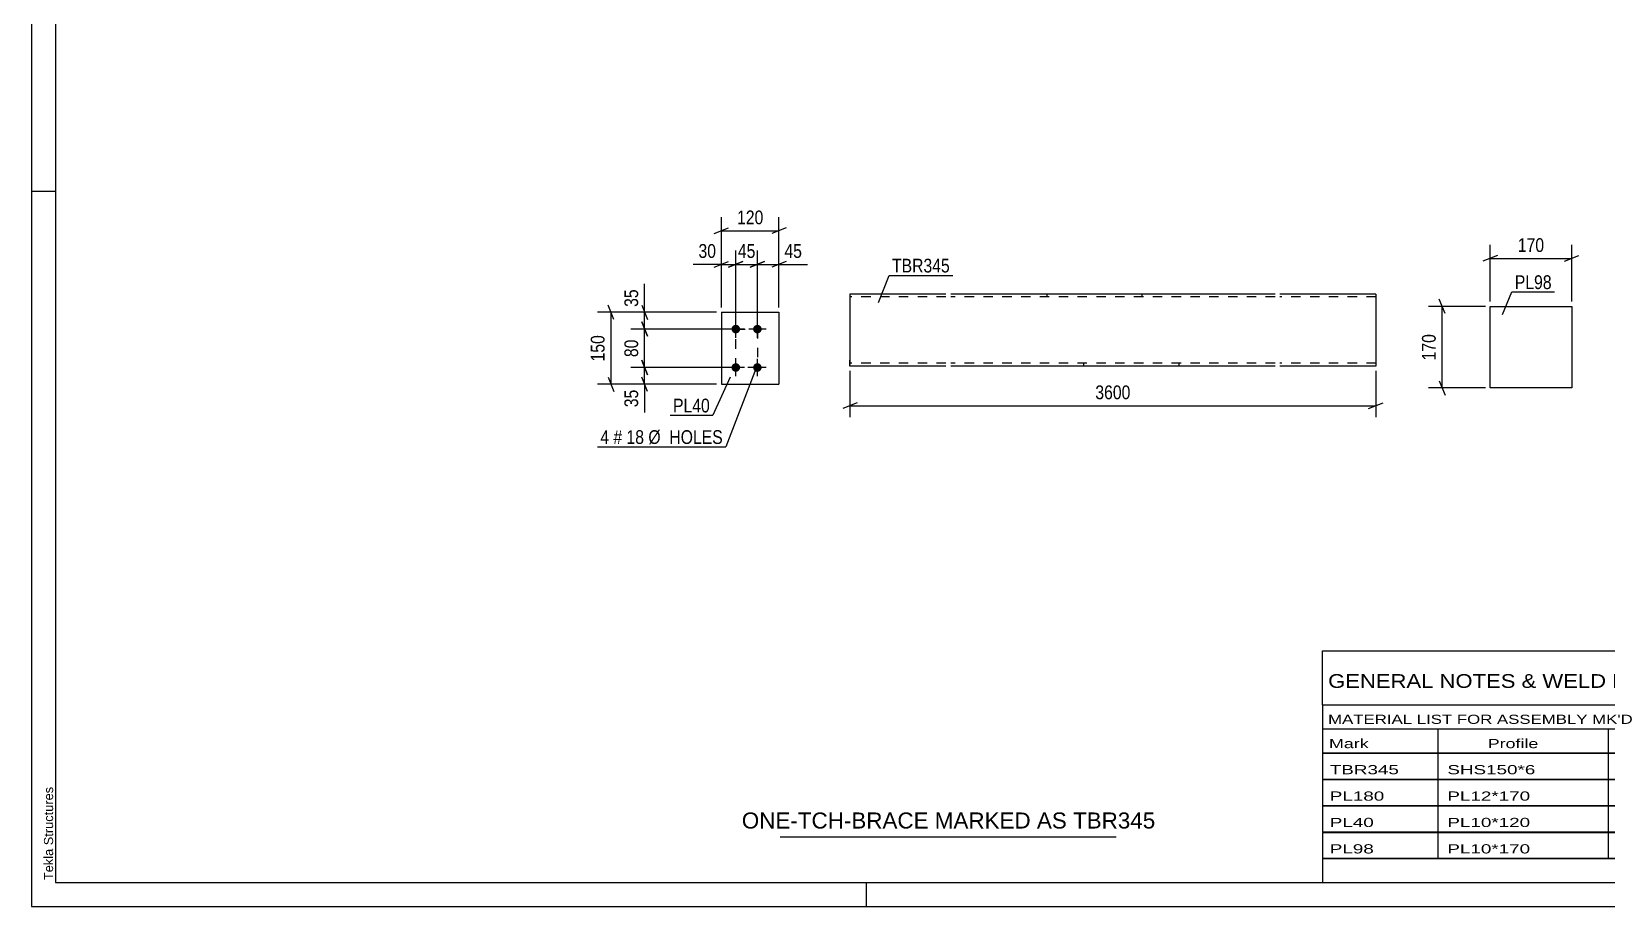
# Model space of a CAD drawing. Header units: millimetres. Extents: x 0 to 594, y 0 to 420.
# Drawn here: x 0 to 328.4, y 0 to 182.4 of the extents above; entities that cross this region are included whole.
import ezdxf

# ---------------------------------------------------------------- set-up
doc = ezdxf.new("R2010")
doc.units = ezdxf.units.MM
doc.linetypes.add('DXK_LINE_DOT2', pattern=[3.9198, 1.9599, -1.9599])
doc.styles.add('Arial', font='ARIAL.TTF', dxfattribs={"height": 0.2})
doc.styles.add('Arial Narrow', font='ARIALN.TTF', dxfattribs={"height": 0.2})

# ---------------------------------------------------------------- blocks, each defined once
blk = doc.blocks.new('Unknown-580611975-1130')
at = {"color": 5, "linetype": 'Continuous'}
for p, q in [((0, 420), (0, 0)), ((5, 415), (5, 5)), ((5, 149), (0, 149)), ((5, 5), (589, 5)), ((174, 0), (174, 5)), ((0, 0), (594, 0))]:
    blk.add_line(p, q, dxfattribs=at)
at = {"color": 174, "linetype": 'Continuous', "style": 'Arial'}
blk.add_text('Tekla Structures', height=1.9102, rotation=90, dxfattribs=at).set_placement((4.5, 5.5))
blk = doc.blocks.new('Part-580611975-2167 - 2161')
at = {"color": 2, "linetype": 'Continuous'}
for p, q in [((143.74, 123.83), (143.74, 108.83)), ((143.74, 123.83), (155.74, 123.83)), ((155.74, 123.83), (155.74, 108.83)), ((143.74, 108.83), (155.74, 108.83))]:
    blk.add_line(p, q, dxfattribs=at)
blk = doc.blocks.new('Bolt-580611975-2200 - 2161')
at = {"linetype": 'Continuous'}
for points in [[(146.74, 119.43, -1), (146.74, 121.23, -1)], [(151.24, 119.43, -1), (151.24, 121.23, -1)], [(146.74, 111.43, -1), (146.74, 113.23, -1)], [(151.24, 111.43, -1), (151.24, 113.23, -1)]]:
    blk.add_hatch(color=1, dxfattribs=at).paths.add_polyline_path(points)
at = {"color": 1, "linetype": 'Continuous'}
for p, q in [((146.74, 118.53), (146.74, 122.13)), ((151.24, 118.53), (151.24, 122.13)), ((148.54, 120.33), (144.94, 120.33)), ((153.04, 120.33), (149.44, 120.33)), ((148.54, 112.33), (144.94, 112.33)), ((146.74, 110.53), (146.74, 114.13)), ((153.04, 112.33), (149.44, 112.33)), ((151.24, 110.53), (151.24, 114.13))]:
    blk.add_line(p, q, dxfattribs=at)
blk = doc.blocks.new('Part-580611975-2404 - 2398')
at = {"color": 2, "linetype": 'Continuous'}
for p, q in [((303.92, 125.06), (320.92, 125.06)), ((303.92, 108.06), (303.92, 125.06)), ((320.92, 125.06), (320.92, 108.06)), ((320.92, 108.06), (303.92, 108.06))]:
    blk.add_line(p, q, dxfattribs=at)
blk = doc.blocks.new('Part-580611975-2436 - 2428')
at = {"color": 2, "linetype": 'Continuous'}
for p, q in [((190.52, 127.63), (170.52, 127.63)), ((170.52, 127.63), (170.52, 126.43)), ((170.52, 126.43), (170.52, 113.83)), ((259.1, 127.63), (191.52, 127.63)), ((280.1, 127.63), (260.1, 127.63)), ((280.1, 127.63), (280.1, 112.63)), ((170.52, 112.72), (170.52, 113.83)), ((170.52, 112.63), (170.52, 112.72)), ((190.52, 112.63), (170.52, 112.63)), ((259.1, 112.63), (191.52, 112.63)), ((280.1, 112.63), (260.1, 112.63))]:
    blk.add_line(p, q, dxfattribs=at)
at = {"color": 7, "linetype": 'DXK_LINE_DOT2'}
for p, q in [((190.52, 127.03), (170.52, 127.03)), ((259.1, 127.03), (191.52, 127.03)), ((211.52, 127.63), (211.52, 127.03)), ((231.35, 127.63), (231.35, 127.03)), ((280.1, 127.03), (260.1, 127.03)), ((280.1, 127.54), (280.1, 127.63)), ((170.52, 113.83), (170.52, 112.98)), ((170.52, 113.23), (170.52, 113.28)), ((190.52, 113.23), (170.52, 113.23)), ((259.1, 113.23), (191.52, 113.23)), ((219.27, 112.63), (219.27, 113.23)), ((239.1, 112.63), (239.1, 113.23)), ((280.1, 113.23), (260.1, 113.23)), ((280.1, 113.23), (280.1, 113.28))]:
    blk.add_line(p, q, dxfattribs=at)
blk = doc.blocks.new('Rectangle-580611975-2384 - 2161')
at = {"color": 1, "linetype": 'DXK_LINE_DOT2'}
blk.add_lwpolyline([(146.74, 120.33), (151.24, 120.33), (151.24, 112.33), (146.74, 112.33), (146.74, 120.33)], close=True, dxfattribs=at)
blk = doc.blocks.new('StraightDimension-580611975-2344 - 2161')
at = {"color": 7, "linetype": 'Continuous'}
for p, q in [((146.74, 121.33), (146.74, 136.68)), ((151.24, 121.33), (151.24, 136.68)), ((145.24, 133.23), (148.24, 134.43)), ((146.74, 133.83), (151.24, 133.83)), ((152.74, 134.43), (149.74, 133.23))]:
    blk.add_line(p, q, dxfattribs=at)
at = {"color": 0}
blk.add_wipeout([(151.42, 134.58), (151.42, 138.78), (146.57, 138.78), (146.57, 134.58)], dxfattribs=at)
at = {"color": 3, "style": 'Arial Narrow'}
blk.add_text('45', height=2.863, dxfattribs=at).set_placement((147.17, 135.18))
blk = doc.blocks.new('StraightDimension-580611975-2300 - 2161')
at = {"color": 7, "linetype": 'Continuous'}
for p, q in [((127.14, 125.33), (128.34, 122.33)), ((142.74, 123.83), (124.89, 123.83)), ((128.34, 118.83), (127.14, 121.83)), ((127.74, 120.33), (127.74, 123.83)), ((145.74, 120.33), (124.89, 120.33))]:
    blk.add_line(p, q, dxfattribs=at)
at = {"color": 0}
blk.add_wipeout([(126.99, 129.21), (122.79, 129.21), (122.79, 124.36), (126.99, 124.36)], dxfattribs=at)
at = {"color": 7, "linetype": 'Continuous'}
blk.add_line((127.74, 123.83), (127.74, 129.74), dxfattribs=at)
blk.add_line((127.74, 123.83), (127.74, 129.74), dxfattribs=at)
at = {"color": 3, "style": 'Arial Narrow'}
blk.add_text('35', height=2.863, rotation=90.0002, dxfattribs=at).set_placement((126.39, 124.96))
blk = doc.blocks.new('StraightDimension-580611975-2277 - 2161')
at = {"color": 7, "linetype": 'Continuous'}
for p, q in [((145.74, 112.33), (124.89, 112.33)), ((127.14, 113.83), (128.34, 110.83)), ((127.74, 108.83), (127.74, 112.33)), ((142.74, 108.83), (124.89, 108.83)), ((128.34, 107.33), (127.14, 110.33))]:
    blk.add_line(p, q, dxfattribs=at)
at = {"color": 0}
blk.add_wipeout([(126.99, 108.31), (122.79, 108.31), (122.79, 103.45), (126.99, 103.45)], dxfattribs=at)
at = {"color": 7, "linetype": 'Continuous'}
blk.add_line((127.74, 108.83), (127.74, 102.93), dxfattribs=at)
blk.add_line((127.74, 108.83), (127.74, 102.93), dxfattribs=at)
at = {"color": 3, "style": 'Arial Narrow'}
blk.add_text('35', height=2.863, rotation=90.0002, dxfattribs=at).set_placement((126.39, 104.05))
blk = doc.blocks.new('StraightDimension-580611975-2290 - 2161')
at = {"color": 7, "linetype": 'Continuous'}
for p, q in [((127.14, 121.83), (128.34, 118.83)), ((145.74, 120.33), (124.89, 120.33)), ((127.74, 112.33), (127.74, 120.33)), ((145.74, 112.33), (124.89, 112.33)), ((128.34, 110.83), (127.14, 113.83))]:
    blk.add_line(p, q, dxfattribs=at)
at = {"color": 0}
blk.add_wipeout([(126.99, 118.76), (122.79, 118.76), (122.79, 113.9), (126.99, 113.9)], dxfattribs=at)
at = {"color": 3, "style": 'Arial Narrow'}
blk.add_text('80', height=2.863, rotation=90.0002, dxfattribs=at).set_placement((126.39, 114.5))
blk = doc.blocks.new('StraightDimension-580611975-2314 - 2161')
at = {"color": 7, "linetype": 'Continuous'}
for p, q in [((121.34, 122.33), (120.14, 125.33)), ((142.74, 123.83), (117.89, 123.83)), ((120.74, 108.83), (120.74, 123.83)), ((142.74, 108.83), (117.89, 108.83)), ((120.14, 110.33), (121.34, 107.33))]:
    blk.add_line(p, q, dxfattribs=at)
at = {"color": 0}
blk.add_wipeout([(119.99, 119.67), (115.79, 119.67), (115.79, 112.99), (119.99, 112.99)], dxfattribs=at)
at = {"color": 3, "style": 'Arial Narrow'}
blk.add_text('150', height=2.863, rotation=90.0002, dxfattribs=at).set_placement((119.39, 113.59))
blk = doc.blocks.new('StraightDimension-580611975-2331 - 2161')
at = {"color": 7, "linetype": 'Continuous'}
for p, q in [((143.74, 124.83), (143.74, 136.68)), ((146.74, 121.33), (146.74, 136.68)), ((142.24, 133.23), (145.24, 134.43)), ((143.74, 133.83), (146.74, 133.83)), ((148.24, 134.43), (145.24, 133.23))]:
    blk.add_line(p, q, dxfattribs=at)
at = {"color": 0}
blk.add_wipeout([(143.22, 134.58), (143.22, 138.78), (138.36, 138.78), (138.36, 134.58)], dxfattribs=at)
at = {"color": 7, "linetype": 'Continuous'}
blk.add_line((143.74, 133.83), (137.84, 133.83), dxfattribs=at)
blk.add_line((143.74, 133.83), (137.84, 133.83), dxfattribs=at)
at = {"color": 3, "style": 'Arial Narrow'}
blk.add_text('30', height=2.863, dxfattribs=at).set_placement((138.96, 135.18))
blk = doc.blocks.new('StraightDimension-580611975-2354 - 2161')
at = {"color": 7, "linetype": 'Continuous'}
for p, q in [((151.24, 121.33), (151.24, 136.68)), ((155.74, 124.83), (155.74, 136.68)), ((149.74, 133.23), (152.74, 134.43)), ((151.24, 133.83), (155.74, 133.83)), ((157.24, 134.43), (154.24, 133.23))]:
    blk.add_line(p, q, dxfattribs=at)
at = {"color": 0}
blk.add_wipeout([(161.13, 134.58), (161.13, 138.78), (156.27, 138.78), (156.27, 134.58)], dxfattribs=at)
at = {"color": 7, "linetype": 'Continuous'}
blk.add_line((155.74, 133.83), (161.65, 133.83), dxfattribs=at)
blk.add_line((155.74, 133.83), (161.65, 133.83), dxfattribs=at)
at = {"color": 3, "style": 'Arial Narrow'}
blk.add_text('45', height=2.863, dxfattribs=at).set_placement((156.87, 135.18))
blk = doc.blocks.new('StraightDimension-580611975-2368 - 2161')
at = {"color": 7, "linetype": 'Continuous'}
for p, q in [((142.24, 140.23), (145.24, 141.43)), ((143.74, 124.83), (143.74, 143.68)), ((157.24, 141.43), (154.24, 140.23)), ((155.74, 124.83), (155.74, 143.68)), ((143.74, 140.83), (155.74, 140.83))]:
    blk.add_line(p, q, dxfattribs=at)
at = {"color": 0}
blk.add_wipeout([(153.09, 141.58), (153.09, 145.78), (146.4, 145.78), (146.4, 141.58)], dxfattribs=at)
at = {"color": 3, "style": 'Arial Narrow'}
blk.add_text('120', height=2.863, dxfattribs=at).set_placement((147, 142.18))
blk = doc.blocks.new('StraightDimension-580611975-2406 - 2398')
at = {"color": 7, "linetype": 'Continuous'}
for p, q in [((305.42, 135.66), (302.42, 134.46)), ((303.92, 126.06), (303.92, 137.91)), ((303.92, 135.06), (320.92, 135.06)), ((319.42, 134.46), (322.42, 135.66)), ((320.92, 126.06), (320.92, 137.91))]:
    blk.add_line(p, q, dxfattribs=at)
at = {"color": 0}
blk.add_wipeout([(315.76, 135.81), (315.76, 140.01), (309.08, 140.01), (309.08, 135.81)], dxfattribs=at)
at = {"color": 3, "style": 'Arial Narrow'}
blk.add_text('170', height=2.863, dxfattribs=at).set_placement((309.68, 136.41))
blk = doc.blocks.new('StraightDimension-580611975-2417 - 2398')
at = {"color": 7, "linetype": 'Continuous'}
for p, q in [((302.92, 125.06), (291.07, 125.06)), ((294.52, 123.56), (293.32, 126.56)), ((293.92, 108.06), (293.92, 125.06)), ((293.32, 109.56), (294.52, 106.56)), ((302.92, 108.06), (291.07, 108.06))]:
    blk.add_line(p, q, dxfattribs=at)
at = {"color": 0}
blk.add_wipeout([(293.17, 119.9), (288.97, 119.9), (288.97, 113.21), (293.17, 113.21)], dxfattribs=at)
at = {"color": 3, "style": 'Arial Narrow'}
blk.add_text('170', height=2.863, rotation=90.0002, dxfattribs=at).set_placement((292.57, 113.81))
blk = doc.blocks.new('StraightDimension-580611975-2441 - 2428')
at = {"color": 7, "linetype": 'Continuous'}
for p, q in [((170.52, 111.63), (170.52, 101.97)), ((280.1, 111.63), (280.1, 101.97)), ((172.02, 104.97), (169.02, 103.77)), ((170.52, 104.37), (280.1, 104.37)), ((278.6, 103.77), (281.6, 104.97))]:
    blk.add_line(p, q, dxfattribs=at)
at = {"color": 0}
blk.add_wipeout([(229.57, 105.12), (229.57, 109.32), (221.05, 109.32), (221.05, 105.12)], dxfattribs=at)
at = {"color": 3, "style": 'Arial Narrow'}
blk.add_text('3600', height=2.863, dxfattribs=at).set_placement((221.65, 105.72))
blk = doc.blocks.new('Unknown-580611975-4509')
at = {"color": 7, "linetype": 'Continuous'}
blk.add_line((156, 14.5), (226, 14.5), dxfattribs=at)
at = {"color": 7, "style": 'Arial'}
blk.add_text('ONE-TCH-BRACE MARKED AS TBR345', height=3.3428, dxfattribs=at).set_placement((147.99, 16.25))
blk = doc.blocks.new('Unknown-580611975-4508')
at = {"color": 7, "linetype": 'Continuous'}
for p, q in [((269, 53.25), (429, 53.25)), ((269, 42), (269, 53.25)), ((429, 53.25), (429, 42)), ((269, 42), (429, 42)), ((269, 42), (269, 37)), ((429, 42), (429, 37)), ((269, 37), (429, 37)), ((269, 37), (269, 32)), ((293, 37), (293, 32)), ((328.5, 37), (328.5, 32)), ((354.5, 37), (354.5, 32)), ((367.5, 37), (367.5, 32)), ((385, 37), (385, 32)), ((407, 37), (407, 32)), ((429, 37), (429, 32)), ((269, 32), (429, 32)), ((269, 31.95), (269, 26.55)), ((269, 31.95), (429, 31.95)), ((293, 32), (293, 26.5)), ((328.5, 32), (328.5, 26.5)), ((354.5, 32), (354.5, 26.5)), ((367.5, 32), (367.5, 26.5)), ((385, 32), (385, 26.5)), ((407, 32), (407, 26.5)), ((429, 31.95), (429, 26.55)), ((269, 26.55), (429, 26.55)), ((269, 26.45), (269, 21.05)), ((269, 26.45), (429, 26.45)), ((293, 26.5), (293, 21)), ((328.5, 26.5), (328.5, 21)), ((354.5, 26.5), (354.5, 21)), ((367.5, 26.5), (367.5, 21)), ((385, 26.5), (385, 21)), ((407, 26.5), (407, 21)), ((429, 26.45), (429, 21.05)), ((269, 21.05), (429, 21.05)), ((269, 20.95), (269, 15.55)), ((269, 20.95), (429, 20.95)), ((293, 21), (293, 15.5)), ((328.5, 21), (328.5, 15.5)), ((354.5, 21), (354.5, 15.5)), ((367.5, 21), (367.5, 15.5)), ((385, 21), (385, 15.5)), ((407, 21), (407, 15.5)), ((429, 20.95), (429, 15.55)), ((269, 15.55), (429, 15.55)), ((269, 15.45), (269, 10.05)), ((269, 15.45), (429, 15.45)), ((293, 15.5), (293, 10)), ((328.5, 15.5), (328.5, 10)), ((354.5, 15.5), (354.5, 10)), ((367.5, 15.5), (367.5, 10)), ((385, 15.5), (385, 10)), ((407, 15.5), (407, 10)), ((429, 15.45), (429, 10.05)), ((269, 10.05), (429, 10.05)), ((269, 10), (429, 10)), ((269, 10), (269, 5)), ((385, 10), (385, 5)), ((407, 10), (407, 5)), ((429, 10), (429, 5)), ((269, 5), (429, 5))]:
    blk.add_line(p, q, dxfattribs=at)
at = {"color": 7, "style": 'Arial Narrow'}
for s, height, width, p in [('GENERAL NOTES & WELD DETAILS :', 2.8633, 1.4, (270.15, 45.56)), ('REFER TYP DRAWING TYP-01', 1.9089, 1.6, (353.7, 45.66)), ("MATERIAL LIST FOR ASSEMBLY MK'D", 1.9089, 1.6, (270.15, 38.06)), ('TBR345', 1.909, 1.794707, (361.59, 37.97)), ('1', 1.91, 1.794707, (391.08, 38.06)), ('No. Required', 1.9089, 1.6, (400.41, 38.06)), ('Mark', 1.909, 1.7, (270.34, 33)), ('Profile', 1.909, 1.7, (303.41, 33)), ('Material', 1.909, 1.7, (333.54, 33.06)), ('No.', 1.909, 1.7, (358.5, 33.06)), ('Length', 1.909, 1.7, (369, 33.06)), ('Area', 1.909, 1.7, (391.5, 33.06)), ('Weight', 1.909, 1.7, (411, 33.06))]:
    blk.add_text(s, height=height, dxfattribs=dict(at, width=width)).set_placement(p)
at = {"color": 7, "linetype": 'Continuous', "style": 'Arial Narrow'}
for s, height, width, p in [('TBR345', 1.909, 1.794707, (270.5, 27.56)), ('SHS150*6', 1.909, 1.794707, (295, 27.56)), ('E350', 1.909, 1.794707, (334.74, 27.56)), ('1', 1.91, 1.794707, (358.86, 27.56)), ('3600', 1.909, 1.794707, (371.58, 27.56)), ('2.2', 1.909, 1.794707, (395.32, 27.56)), ('97.4', 1.909, 1.794707, (414.14, 27.56)), ('PL180', 1.909, 1.794707, (270.5, 22.06)), ('PL12*170', 1.909, 1.794707, (295, 22.06)), ('E350', 1.909, 1.794707, (334.74, 22.06)), ('1', 1.91, 1.794707, (358.86, 22.06)), ('516', 1.909, 1.794707, (373.77, 22.06)), ('0.2', 1.909, 1.794707, (395.32, 22.06)), ('8.3', 1.909, 1.794707, (416.33, 22.06)), ('PL40', 1.909, 1.794707, (270.5, 16.56)), ('PL10*120', 1.909, 1.794707, (295, 16.56)), ('E350', 1.909, 1.794707, (334.74, 16.56)), ('4', 1.91, 1.794707, (358.86, 16.56)), ('150', 1.909, 1.794707, (373.77, 16.56)), ('0.0', 1.909, 1.794707, (395.32, 16.56)), ('5.7', 1.909, 1.794707, (416.33, 16.56)), ('PL98', 1.909, 1.794707, (270.5, 11.06)), ('PL10*170', 1.909, 1.794707, (295, 11.06)), ('E350', 1.909, 1.794707, (334.74, 11.06)), ('2', 1.91, 1.794707, (358.86, 11.06)), ('170', 1.909, 1.794707, (373.77, 11.06)), ('0.1', 1.909, 1.794707, (395.32, 11.06)), ('4.5', 1.909, 1.794707, (416.33, 11.06)), ('Total', 1.909, 1.7, (371.33, 6.5)), ('2.6', 1.909, 1.794707, (394.83, 6.5)), ('115.9', 1.909, 1.794707, (411.96, 6.5))]:
    blk.add_text(s, height=height, dxfattribs=dict(at, width=width)).set_placement(p)
blk = doc.blocks.new('Mark-580611975-2163 - 2161')
at = {"color": 0}
blk.add_wipeout([(141.33, 102.97), (141.33, 105.97), (133.66, 105.97), (133.66, 102.97)], dxfattribs=at)
blk.add_wipeout([(141.33, 102.97), (141.33, 105.97), (133.66, 105.97), (133.66, 102.97)], dxfattribs=at)
at = {"color": 30, "linetype": 'Continuous'}
for p in [(145.59, 110.33), (133.06, 102.37)]:
    blk.add_line(p, (141.93, 102.37), dxfattribs=at)
at = {"color": 3, "style": 'Arial Narrow'}
blk.add_text('PL40', height=2.863, dxfattribs=at).set_placement((133.66, 102.97))
blk = doc.blocks.new('Mark-580611975-2196 - 2161')
at = {"color": 0}
blk.add_wipeout([(120.34, 96.4), (120.34, 99.4), (118.51, 99.4), (118.51, 96.4)], dxfattribs=at)
blk.add_wipeout([(120.34, 96.4), (120.34, 99.4), (118.51, 99.4), (118.51, 96.4)], dxfattribs=at)
blk.add_wipeout([(123.06, 96.4), (123.06, 99.4), (121.24, 99.4), (121.24, 96.4)], dxfattribs=at)
blk.add_wipeout([(123.06, 96.4), (123.06, 99.4), (121.24, 99.4), (121.24, 96.4)], dxfattribs=at)
at = {"color": 3, "style": 'Arial Narrow'}
blk.add_text('4', height=2.86, dxfattribs=at).set_placement((118.51, 96.4))
at = {"color": 0}
blk.add_wipeout([(127.62, 96.4), (127.62, 99.4), (123.96, 99.4), (123.96, 96.4)], dxfattribs=at)
blk.add_wipeout([(127.62, 96.4), (127.62, 99.4), (123.96, 99.4), (123.96, 96.4)], dxfattribs=at)
at = {"color": 3, "style": 'Arial Narrow'}
blk.add_text('#', height=2.86, dxfattribs=at).set_placement((121.24, 96.4))
at = {"color": 0}
blk.add_wipeout([(144.05, 96.4), (144.05, 99.4), (128.52, 99.4), (128.52, 96.4)], dxfattribs=at)
blk.add_wipeout([(144.05, 96.4), (144.05, 99.4), (128.52, 99.4), (128.52, 96.4)], dxfattribs=at)
at = {"color": 7, "linetype": 'Continuous'}
for p in [(151.08, 112.42), (117.91, 95.8)]:
    blk.add_line(p, (144.65, 95.8), dxfattribs=at)
at = {"color": 3, "style": 'Arial Narrow'}
for s, p in [('18', (123.96, 96.4)), ('Ø  HOLES', (128.52, 96.4))]:
    blk.add_text(s, height=2.863, dxfattribs=at).set_placement(p)
blk = doc.blocks.new('Mark-580611975-2400 - 2398')
at = {"color": 0}
blk.add_wipeout([(316.73, 128.68), (316.73, 131.68), (309.05, 131.68), (309.05, 128.68)], dxfattribs=at)
blk.add_wipeout([(316.73, 128.68), (316.73, 131.68), (309.05, 131.68), (309.05, 128.68)], dxfattribs=at)
at = {"color": 30, "linetype": 'Continuous'}
for p, q in [((306.49, 123.4), (308.45, 128.08)), ((308.45, 128.08), (317.33, 128.08))]:
    blk.add_line(p, q, dxfattribs=at)
at = {"color": 3, "style": 'Arial Narrow'}
blk.add_text('PL98', height=2.863, dxfattribs=at).set_placement((309.05, 128.68))
blk = doc.blocks.new('Mark-580611975-2432 - 2428')
at = {"color": 0}
blk.add_wipeout([(191.34, 132.13), (191.34, 135.13), (179.28, 135.13), (179.28, 132.13)], dxfattribs=at)
blk.add_wipeout([(191.34, 132.13), (191.34, 135.13), (179.28, 135.13), (179.28, 132.13)], dxfattribs=at)
at = {"color": 30, "linetype": 'Continuous'}
for p, q in [((176.45, 125.88), (178.68, 131.53)), ((178.68, 131.53), (191.94, 131.53))]:
    blk.add_line(p, q, dxfattribs=at)
at = {"color": 3, "style": 'Arial Narrow'}
blk.add_text('TBR345', height=2.863, dxfattribs=at).set_placement((179.28, 132.13))

msp = doc.modelspace()

# ---------------------------------------------------------------- block references
for name in ['Unknown-580611975-1130', 'Part-580611975-2436 - 2428', 'Part-580611975-2404 - 2398', 'Part-580611975-2167 - 2161', 'Bolt-580611975-2200 - 2161', 'Rectangle-580611975-2384 - 2161', 'Unknown-580611975-4508', 'Unknown-580611975-4509']:
    msp.add_blockref(name, (0, 0))

# ---------------------------------------------------------------- next in the draw order: block references
for name in ['StraightDimension-580611975-2344 - 2161', 'StraightDimension-580611975-2406 - 2398', 'Mark-580611975-2432 - 2428', 'StraightDimension-580611975-2277 - 2161', 'StraightDimension-580611975-2441 - 2428']:
    msp.add_blockref(name, (0, 0))

# ---------------------------------------------------------------- next in the draw order: block references
for name in ['Mark-580611975-2400 - 2398', 'StraightDimension-580611975-2300 - 2161', 'StraightDimension-580611975-2417 - 2398']:
    msp.add_blockref(name, (0, 0))

# ---------------------------------------------------------------- next in the draw order: block references
msp.add_blockref('StraightDimension-580611975-2290 - 2161', (0, 0))

# ---------------------------------------------------------------- next in the draw order: block references
msp.add_blockref('StraightDimension-580611975-2314 - 2161', (0, 0))

# ---------------------------------------------------------------- next in the draw order: block references
for name in ['StraightDimension-580611975-2331 - 2161', 'Mark-580611975-2163 - 2161']:
    msp.add_blockref(name, (0, 0))

# ---------------------------------------------------------------- next in the draw order: block references
for name in ['StraightDimension-580611975-2354 - 2161', 'Mark-580611975-2196 - 2161']:
    msp.add_blockref(name, (0, 0))

# ---------------------------------------------------------------- next in the draw order: block references
msp.add_blockref('StraightDimension-580611975-2368 - 2161', (0, 0))

doc.saveas('drawing.dxf')
